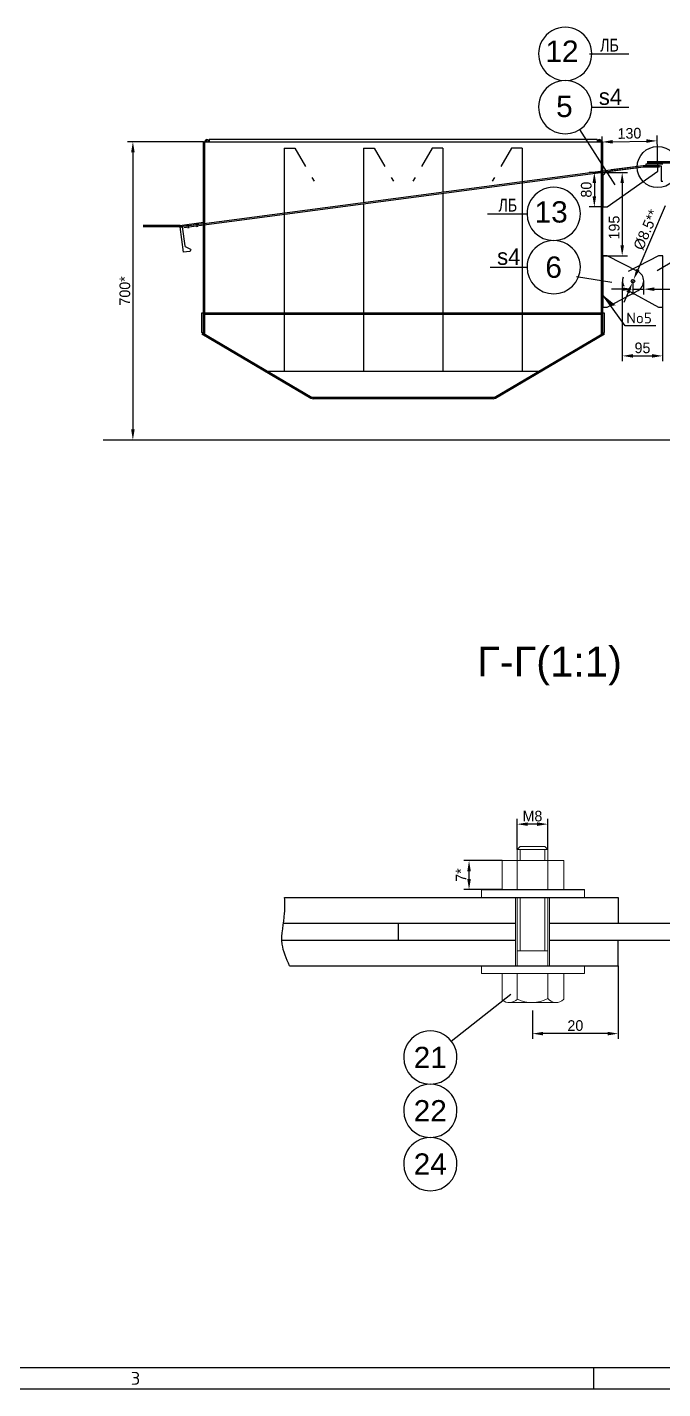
# Model space of a CAD drawing. Header units: millimetres. Extents: x -79737 to -71327, y -35924 to -29984.
# Drawn here: x -76865 to -75375, y -35924 to -32730 of the extents above; entities that cross this region are included whole.
import ezdxf
from ezdxf.enums import TextEntityAlignment as Align
from ezdxf.lldxf.tags import DXFTag

# ---------------------------------------------------------------- set-up
doc = ezdxf.new("R2010")
doc.units = ezdxf.units.MM
doc.layers.add('pen_7', color=1, linetype='Continuous')
doc.styles.add('2_5', font='txt.shx', dxfattribs={"height": 2.5})
doc.styles.add('3', font='txt.shx', dxfattribs={"height": 3})
doc.styles.add('style5', font='arial.ttf', dxfattribs={"height": 3})
tags = doc.linetypes.add('DASH1', pattern=[75, 50, -25]).pattern_tags.tags
tags[6:7] = [DXFTag(74, 4), DXFTag(75, 0), DXFTag(340, '0'), DXFTag(46, 1.0), DXFTag(50, 0.0), DXFTag(44, 0.0), DXFTag(45, 0.0)]
tags[4:5] = [DXFTag(74, 4), DXFTag(75, 0), DXFTag(340, '0'), DXFTag(46, 1.0), DXFTag(50, 0.0), DXFTag(44, 0.0), DXFTag(45, 0.0)]
tags = doc.linetypes.add('DASH5', pattern=[90, 40, -20, 10, -20]).pattern_tags.tags
tags[10:11] = [DXFTag(74, 4), DXFTag(75, 0), DXFTag(340, '0'), DXFTag(46, 1.0), DXFTag(50, 0.0), DXFTag(44, 0.0), DXFTag(45, 0.0)]
tags[8:9] = [DXFTag(74, 4), DXFTag(75, 0), DXFTag(340, '0'), DXFTag(46, 1.0), DXFTag(50, 0.0), DXFTag(44, 0.0), DXFTag(45, 0.0)]
tags[6:7] = [DXFTag(74, 4), DXFTag(75, 0), DXFTag(340, '0'), DXFTag(46, 1.0), DXFTag(50, 0.0), DXFTag(44, 0.0), DXFTag(45, 0.0)]
tags[4:5] = [DXFTag(74, 4), DXFTag(75, 0), DXFTag(340, '0'), DXFTag(46, 1.0), DXFTag(50, 0.0), DXFTag(44, 0.0), DXFTag(45, 0.0)]
doc.dimstyles.new('ISO-10', dxfattribs={"dimscale": 10, "dimtxt": 2.5, "dimasz": 2.5, "dimexe": 1.25, "dimexo": 0, "dimtad": 1, "dimdec": 0, "dimtxsty": 'Standard', "dimcen": 2.5, "dimclrd": 7, "dimclre": 7, "dimclrt": 4, "dimadec": 0, "dimazin": 0, "dimtfac": 1, "dimtdec": 0, "dimtmove": 0, "dimatfit": 3, "dimfxl": 1, "dimarcsym": 0})
doc.dimstyles.new('ISO-10(1)', dxfattribs={"dimscale": 10, "dimtxt": 2.5, "dimasz": 2.5, "dimexe": 1.25, "dimexo": 0, "dimtad": 1, "dimdec": 0, "dimlfac": 0.1, "dimtxsty": 'Standard', "dimcen": 2.5, "dimclrd": 7, "dimclre": 7, "dimclrt": 4, "dimadec": 0, "dimazin": 0, "dimtfac": 1, "dimtdec": 0, "dimtmove": 0, "dimatfit": 3, "dimfxl": 1, "dimarcsym": 0})
doc.dimstyles.get("Standard").update_dxf_attribs({"dimtxt": 0.18, "dimasz": 0.18, "dimexe": 0.18, "dimexo": 0.0625, "dimgap": 0.09, "dimtad": 0, "dimtih": 1, "dimtoh": 1, "dimdec": 4, "dimzin": 0, "dimdsep": 46, "dimtxsty": 'Standard', "dimcen": 0.09, "dimadec": 0, "dimazin": 0, "dimtfac": 1, "dimtdec": 4, "dimtofl": 0, "dimtmove": 0, "dimatfit": 3, "dimfxl": 1, "dimtolj": 1, "dimtzin": 0, "dimarcsym": 0})

# ---------------------------------------------------------------- blocks, each defined once
blk = doc.blocks.new('*D111')
at = {"color": 7, "lineweight": -2}
for p, q in [((-75478.9, -34931.5), (-75478.9, -35103.3)), ((-75680.2, -35036.4), (-75680.2, -35103.3)), ((-75503.9, -35090.8), (-75655.2, -35090.8))]:
    blk.add_line(p, q, dxfattribs=at)
at = {"color": 7}
for points in [[(-75655.2, -35086.6), (-75655.2, -35094.9), (-75680.2, -35090.8)], [(-75503.9, -35086.6), (-75503.9, -35094.9), (-75478.9, -35090.8)]]:
    blk.add_solid(points, dxfattribs=at)
at = {"layer": 'Defpoints', "color": 0}
for p in [(-75478.9, -34931.5), (-75680.2, -35036.4), (-75680.2, -35090.8)]:
    blk.add_point(p, dxfattribs=at)
at = {"color": 4, "insert": (-75579.6, -35072), "char_height": 25, "attachment_point": 5}
blk.add_mtext('20', dxfattribs=at)
blk = doc.blocks.new('*D168')
at = {"color": 7, "lineweight": -2}
for p, q in [((-75716.3, -34658.8), (-75716.3, -34587)), ((-75669.2, -34599.5), (-75691.3, -34599.5)), ((-75644.2, -34658.8), (-75644.2, -34587))]:
    blk.add_line(p, q, dxfattribs=at)
at = {"color": 7}
for points in [[(-75691.3, -34595.3), (-75691.3, -34603.6), (-75716.3, -34599.5)], [(-75669.2, -34595.3), (-75669.2, -34603.6), (-75644.2, -34599.5)]]:
    blk.add_solid(points, dxfattribs=at)
at = {"layer": 'Defpoints', "color": 0}
for p in [(-75716.3, -34599.5), (-75716.3, -34658.8), (-75644.2, -34658.8)]:
    blk.add_point(p, dxfattribs=at)
at = {"color": 4, "insert": (-75680.2, -34580.7), "char_height": 25, "attachment_point": 5}
blk.add_mtext('M8', dxfattribs=at)
blk = doc.blocks.new('*D170')
at = {"color": 7, "lineweight": -2}
for p, q in [((-75369.1, -33149.6), (-75433, -33299)), ((-75446.2, -33329.8), (-75442.9, -33322)), ((-75456, -33352.8), (-75465.9, -33375.8))]:
    blk.add_line(p, q, dxfattribs=at)
at = {"color": 7}
for points in [[(-75436.9, -33297.4), (-75429.2, -33300.6), (-75442.9, -33322)], [(-75459.9, -33351.1), (-75452.2, -33354.4), (-75446.2, -33329.8)]]:
    blk.add_solid(points, dxfattribs=at)
at = {"layer": 'Defpoints', "color": 0}
for p in [(-75446.2, -33329.8), (-75442.9, -33322)]:
    blk.add_point(p, dxfattribs=at)
at = {"color": 4, "insert": (-75413.4, -33205.4), "char_height": 25, "attachment_point": 5, "rotation": 66.8465}
blk.add_mtext('%%c8.5**', dxfattribs=at)
blk = doc.blocks.new('*D173')
at = {"color": 7, "lineweight": -2}
for p, q in [((-75515.4, -33070.9), (-75457.3, -33070.9)), ((-75469.8, -33095.9), (-75469.8, -33241.8)), ((-75515.4, -33266.8), (-75457.3, -33266.8))]:
    blk.add_line(p, q, dxfattribs=at)
at = {"color": 7}
for points in [[(-75473.9, -33095.9), (-75465.6, -33095.9), (-75469.8, -33070.9)], [(-75473.9, -33241.8), (-75465.6, -33241.8), (-75469.8, -33266.8)]]:
    blk.add_solid(points, dxfattribs=at)
at = {"layer": 'Defpoints', "color": 0}
for p in [(-75515.4, -33070.9), (-75515.4, -33266.8), (-75469.8, -33266.8)]:
    blk.add_point(p, dxfattribs=at)
at = {"color": 4, "insert": (-75488.5, -33200.2), "char_height": 25, "attachment_point": 5, "rotation": 90}
blk.add_mtext('195', dxfattribs=at)
blk = doc.blocks.new('*D114')
at = {"color": 7, "lineweight": -2}
for p, q in [((-75751, -34685), (-75841.4, -34685)), ((-75828.9, -34727.9), (-75828.9, -34710)), ((-75751, -34752.9), (-75841.4, -34752.9))]:
    blk.add_line(p, q, dxfattribs=at)
at = {"color": 7}
for points in [[(-75833.1, -34710), (-75824.7, -34710), (-75828.9, -34685)], [(-75833.1, -34727.9), (-75824.7, -34727.9), (-75828.9, -34752.9)]]:
    blk.add_solid(points, dxfattribs=at)
at = {"layer": 'Defpoints', "color": 0}
for p in [(-75828.9, -34685), (-75751, -34685), (-75751, -34752.9)]:
    blk.add_point(p, dxfattribs=at)
at = {"color": 4, "insert": (-75847.6, -34718.9), "char_height": 25, "attachment_point": 5, "rotation": 90}
blk.add_mtext('7*', dxfattribs=at)
blk = doc.blocks.new('*D117')
at = {"color": 7, "lineweight": -2}
for p, q in [((-75444.5, -33325.9), (-75444.5, -33357.2)), ((-75419.5, -33325.9), (-75419.5, -33357.2)), ((-75469.5, -33344.7), (-75494.5, -33344.7)), ((-75444.5, -33344.7), (-75419.5, -33344.7)), ((-75394.5, -33344.7), (-75265.3, -33344.7))]:
    blk.add_line(p, q, dxfattribs=at)
at = {"color": 7}
for points in [[(-75469.5, -33340.5), (-75469.5, -33348.8), (-75444.5, -33344.7)], [(-75394.5, -33340.5), (-75394.5, -33348.8), (-75419.5, -33344.7)]]:
    blk.add_solid(points, dxfattribs=at)
at = {"layer": 'Defpoints', "color": 0}
for p in [(-75444.5, -33325.9), (-75419.5, -33325.9), (-75419.5, -33344.7)]:
    blk.add_point(p, dxfattribs=at)
at = {"color": 4, "insert": (-75317.4, -33325.9), "char_height": 25, "attachment_point": 5}
blk.add_mtext('25**', dxfattribs=at)
blk = doc.blocks.new('*D191')
at = {"color": 7, "lineweight": -2}
for p, q in [((-76451.4, -32998.8), (-76629.7, -32998.8)), ((-76617.2, -33023.8), (-76617.2, -33673.8)), ((-76422.2, -33698.8), (-76629.7, -33698.8))]:
    blk.add_line(p, q, dxfattribs=at)
at = {"color": 7}
for points in [[(-76621.3, -33023.8), (-76613, -33023.8), (-76617.2, -32998.8)], [(-76621.3, -33673.8), (-76613, -33673.8), (-76617.2, -33698.8)]]:
    blk.add_solid(points, dxfattribs=at)
at = {"layer": 'Defpoints', "color": 0}
for p in [(-76451.4, -32998.8), (-76617.2, -33698.8), (-76422.2, -33698.8)]:
    blk.add_point(p, dxfattribs=at)
at = {"color": 4, "insert": (-76635.9, -33348.8), "char_height": 25, "attachment_point": 5, "rotation": 90}
blk.add_mtext('700*', dxfattribs=at)
blk = doc.blocks.new('*D162')
at = {"color": 7, "lineweight": -2}
for p, q in [((-75469.6, -33327.6), (-75469.6, -33513.7)), ((-75374.9, -33327.6), (-75374.9, -33513.7)), ((-75444.6, -33501.2), (-75399.9, -33501.2))]:
    blk.add_line(p, q, dxfattribs=at)
at = {"color": 7}
for points in [[(-75444.6, -33497), (-75444.6, -33505.4), (-75469.6, -33501.2)], [(-75399.9, -33497), (-75399.9, -33505.4), (-75374.9, -33501.2)]]:
    blk.add_solid(points, dxfattribs=at)
at = {"layer": 'Defpoints', "color": 0}
for p in [(-75469.6, -33327.6), (-75374.9, -33327.6), (-75374.9, -33501.2)]:
    blk.add_point(p, dxfattribs=at)
at = {"color": 4, "insert": (-75422.2, -33482.5), "char_height": 25, "attachment_point": 5}
blk.add_mtext('95', dxfattribs=at)
blk = doc.blocks.new('*D192')
at = {"color": 7, "lineweight": -2}
for p, q in [((-75515.4, -33070.9), (-75547.6, -33070.9)), ((-75535.1, -33095.9), (-75535.1, -33126.8)), ((-75515.4, -33151.8), (-75547.6, -33151.8))]:
    blk.add_line(p, q, dxfattribs=at)
at = {"color": 7}
for points in [[(-75539.3, -33095.9), (-75530.9, -33095.9), (-75535.1, -33070.9)], [(-75539.3, -33126.8), (-75530.9, -33126.8), (-75535.1, -33151.8)]]:
    blk.add_solid(points, dxfattribs=at)
at = {"layer": 'Defpoints', "color": 0}
for p in [(-75515.4, -33070.9), (-75535.1, -33151.8), (-75515.4, -33151.8)]:
    blk.add_point(p, dxfattribs=at)
at = {"color": 4, "insert": (-75553.9, -33111.3), "char_height": 25, "attachment_point": 5, "rotation": 90}
blk.add_mtext('80', dxfattribs=at)
blk = doc.blocks.new('*D193')
at = {"color": 7, "lineweight": -2}
for p, q in [((-75515.4, -33070.9), (-75517.1, -32987)), ((-75386.4, -33068.2), (-75388.1, -32984.3)), ((-75491.9, -32999), (-75412.9, -32997.3))]:
    blk.add_line(p, q, dxfattribs=at)
at = {"color": 7}
for points in [[(-75492, -32994.8), (-75491.8, -33003.2), (-75516.9, -32999.5)], [(-75413, -32993.2), (-75412.8, -33001.5), (-75387.9, -32996.8)]]:
    blk.add_solid(points, dxfattribs=at)
at = {"layer": 'Defpoints', "color": 0}
for p in [(-75387.9, -32996.8), (-75515.4, -33070.9), (-75386.4, -33068.2)]:
    blk.add_point(p, dxfattribs=at)
at = {"color": 4, "insert": (-75452.8, -32979.4), "char_height": 25, "attachment_point": 5, "rotation": 1.1881}
blk.add_mtext('130', dxfattribs=at)

msp = doc.modelspace()

# ---------------------------------------------------------------- hatches: boundary and pattern name
at = {"linetype": 'Continuous'}
for points in [[(-76443.4, -32993.8), (-76445.3, -32994.2), (-76446.9, -32995.3), (-76448, -32996.9), (-76448.4, -32998.8), (-76443.4, -32998.8)], [(-75523.4, -32993.8), (-75525.3, -32994.2), (-75526.9, -32995.3), (-75528, -32996.9), (-75528.4, -32998.8), (-75523.4, -32998.8)]]:
    msp.add_hatch(color=0, dxfattribs=at).paths.add_polyline_path(points)

# ---------------------------------------------------------------- linework, layer by layer
at = {"color": 0}
for p, q in [((-75546.7, -32792.9), (-75454.3, -32792.9)), ((-75541, -32917.9), (-75454.3, -32917.9)), ((-75569.8, -32970.5), (-75487.3, -33099.7)), ((-75387.7, -33300.7), (-75060.9, -33108.8)), ((-75785.3, -33168.1), (-75692.9, -33168.1)), ((-76490.9, -33193.9), (-76487.7, -33195.4)), ((-76485.1, -33200.9), (-76488.7, -33201.4)), ((-76487.7, -33195.4), (-76485.8, -33193.2)), ((-76487.7, -33195.4), (-76487, -33201.2)), ((-76470.5, -33191), (-76467.4, -33192.5)), ((-76464.8, -33198.1), (-76468.3, -33198.6)), ((-76467.4, -33192.5), (-76465.4, -33190.4)), ((-76467.4, -33192.5), (-76466.6, -33198.3)), ((-75779.6, -33293.1), (-75692.9, -33293.1)), ((-75494.3, -33329), (-75577.3, -33315.6)), ((-75799.9, -34752.9), (-75558, -34752.9)), ((-75799.9, -34931.5), (-75558, -34931.5)), ((-75870.7, -35108.2), (-75731.3, -34998.2)), ((-79537.2, -35873.7), (-71377.2, -35873.7)), ((-75537.2, -35873.7), (-75537.2, -35923.7)), ((-79737.2, -35923.7), (-71327.2, -35923.7))]:
    msp.add_line(p, q, dxfattribs=at)
at = {"color": 0, "linetype": 'Continuous'}
for p, q in [((-76451.4, -33448.8), (-76451.4, -32998.8)), ((-76451.4, -32998.8), (-75515.4, -32998.8)), ((-76450.4, -32998.8), (-76436.4, -32998.8)), ((-76450.4, -32998.8), (-76436.4, -32998.8)), ((-76448.4, -33450.6), (-76448.4, -32998.8)), ((-76438.4, -32993.8), (-76438.4, -32998.8)), ((-75528.4, -32993.8), (-76438.4, -32993.8)), ((-75530.4, -32998.8), (-75516.4, -32998.8)), ((-75530.4, -32998.8), (-75516.4, -32998.8)), ((-75528.4, -32993.8), (-75528.4, -32998.8)), ((-75518.4, -33450.6), (-75518.4, -32998.8)), ((-75518.4, -33450.6), (-75518.4, -32998.8)), ((-75515.4, -33448.8), (-75515.4, -32998.8)), ((-75414.4, -33051.2), (-75414.4, -33055.2)), ((-75374.4, -33051.2), (-75414.4, -33051.2)), ((-75420.4, -33055.3), (-76497.9, -33197.8)), ((-75420, -33058.3), (-76497.5, -33200.8)), ((-76197.4, -33083.1), (-76192.4, -33091.7)), ((-76011.4, -33083.1), (-76006.4, -33091.7)), ((-75955.4, -33083.1), (-75960.4, -33091.7)), ((-75769.4, -33083.1), (-75774.4, -33091.7)), ((-75420.2, -33058.3), (-75510.4, -33070.2)), ((-75420.4, -33055.3), (-75495.4, -33065.2)), ((-75420, -33058.3), (-75495, -33068.2)), ((-75382.4, -33055.3), (-75420.4, -33055.3)), ((-75382.4, -33055.3), (-75420.4, -33055.3)), ((-75382.4, -33058.3), (-75420.4, -33058.3)), ((-75382.4, -33058.3), (-75420.4, -33058.3)), ((-75414.4, -33055.2), (-75378.4, -33055.2)), ((-75378.4, -33055.2), (-75378.4, -33091.2)), ((-75378.4, -33091.2), (-75374.4, -33091.2)), ((-76506.4, -33195.7), (-76593.4, -33195.7)), ((-76506.4, -33198.7), (-76593.4, -33198.7)), ((-76451.8, -33188.7), (-76506.8, -33196)), ((-76451.4, -33191.7), (-76506.4, -33198.9)), ((-75384.4, -33266.8), (-75455.5, -33303.3)), ((-75505.4, -33386.8), (-75432.6, -33347.5)), ((-75511.1, -33400.9), (-76456.4, -33400.9)), ((-76456.4, -33400.9), (-76456.4, -33445.9)), ((-75511.1, -33446.3), (-75511.1, -33400.9)), ((-75391.2, -33431), (-75462.5, -33431)), ((-76456.4, -33445.9), (-76196.4, -33598.8)), ((-76455.7, -33449.7), (-76199.6, -33600.4)), ((-75770.4, -33598.8), (-75511.1, -33446.3)), ((-75767.2, -33600.4), (-75511.1, -33449.7)), ((-75770.4, -33598.8), (-76196.4, -33598.8)), ((-75772.3, -33601.8), (-76194.5, -33601.8)), ((-74997.8, -33698.8), (-76686.6, -33698.8)), ((-76261.3, -34771.5), (-75478.9, -34771.5)), ((-75478.9, -34771.5), (-75478.9, -34831.5)), ((-76264, -34831.5), (-75720, -34831.5)), ((-75994.1, -34871.5), (-75994.1, -34831.5)), ((-75930.1, -34831.5), (-75720, -34831.5)), ((-75640.5, -34831.5), (-75452.3, -34831.5)), ((-75640.5, -34831.5), (-75478.9, -34831.5)), ((-75452.3, -34831.5), (-75152.2, -34831.5)), ((-76267.6, -34871.5), (-75720, -34871.5)), ((-75930.1, -34871.5), (-75720, -34871.5)), ((-75640.5, -34871.5), (-75478.9, -34871.5)), ((-75640.5, -34871.5), (-75452.3, -34871.5)), ((-75478.9, -34931.5), (-75478.9, -34871.5)), ((-75452.3, -34871.5), (-75152.2, -34871.5)), ((-76249.8, -34931.5), (-75478.9, -34931.5))]:
    msp.add_line(p, q, dxfattribs=at)
at = {"color": 0, "linetype": 'DASH1'}
for p, q in [((-76262.4, -33013.8), (-76262.4, -33537.8)), ((-76076.4, -33013.8), (-76076.4, -33142.1)), ((-75890.4, -33013.8), (-75890.4, -33117.5)), ((-75704.4, -33013.8), (-75704.4, -33537.8)), ((-76076.4, -33145.1), (-76076.4, -33537.8)), ((-75890.4, -33120.5), (-75890.4, -33537.8)), ((-75518.4, -33404.5), (-76448.4, -33404.5)), ((-75666.7, -33537.8), (-76300.1, -33537.8))]:
    msp.add_line(p, q, dxfattribs=at)
at = {"color": 0, "linetype": 'DASH5'}
for p, q in [((-75321.4, -33045.8), (-75411.4, -33045.8)), ((-75321.4, -33048.8), (-75411.4, -33048.8))]:
    msp.add_line(p, q, dxfattribs=at)
at = {"color": 0, "linetype": 'Continuous', "ltscale": 5}
msp.add_line((-75462.5, -33431), (-75515.4, -33358), dxfattribs=at)
at = {"color": 0, "lineweight": 18}
for p, q in [((-75709.1, -34652), (-75716.3, -34658.8)), ((-75716.3, -34752.9), (-75716.3, -34658.8)), ((-75644.2, -34658.8), (-75716.3, -34658.8)), ((-75651.4, -34652), (-75709.1, -34652)), ((-75651.4, -34652), (-75709.1, -34652)), ((-75709.1, -34685), (-75709.1, -34658.8)), ((-75644.2, -34658.8), (-75651.4, -34652)), ((-75651.4, -34685), (-75651.4, -34658.8)), ((-75644.2, -34752.9), (-75644.2, -34658.8)), ((-75720, -34930.9), (-75720, -34771.5)), ((-75716.3, -34931.5), (-75716.3, -34771.5)), ((-75709.1, -34896.2), (-75709.1, -34771.5)), ((-75651.4, -34896.2), (-75651.4, -34771.5)), ((-75644.2, -34931.5), (-75644.2, -34771.5)), ((-75640.5, -34930.9), (-75640.5, -34771.5)), ((-75643.9, -34896.2), (-75716.3, -34896.2)), ((-75716.3, -35010.2), (-75716.3, -34950.1)), ((-75644.2, -35007.8), (-75644.2, -34950.1))]:
    msp.add_line(p, q, dxfattribs=at)
msp.add_lwpolyline([(-75751, -34685), (-75751, -34752.9), (-75606.9, -34752.9), (-75606.9, -34685)], close=True, dxfattribs=at)
for points in [[(-75644.2, -34771.5), (-75799.9, -34771.5), (-75799.9, -34752.9), (-75644.2, -34752.9)], [(-75716.3, -34771.5), (-75558, -34771.5), (-75558, -34752.9), (-75716.3, -34752.9)], [(-75644.2, -34950.1), (-75799.9, -34950.1), (-75799.9, -34931.5), (-75644.2, -34931.5)], [(-75716.3, -34950.1), (-75558, -34950.1), (-75558, -34931.5), (-75716.3, -34931.5)], [(-75606.9, -35010.4), (-75606.9, -34950.1), (-75751, -34950.1), (-75751, -35012.4)], [(-75734.9, -35017.8), (-75624.3, -35017.8)]]:
    msp.add_lwpolyline(points, dxfattribs=at)
at = {"color": 0, "linetype": 'Continuous'}
for points in [[(-76443.4, -32993.8, 0), (-76445.3, -32994.2, 0), (-76446.9, -32995.3, 0), (-76448, -32996.9, 0), (-76448.4, -32998.8, 0)], [(-76448.4, -33450.6, 0), (-76448.4, -32998.8, 0), (-76438.4, -32998.8, 0)], [(-76438.4, -32998.8, 0), (-76438.8, -32996.9, 0), (-76439.9, -32995.3, 0), (-76441.5, -32994.2, 0), (-76443.4, -32993.8, 0)], [(-76262.4, -33013.8, 0), (-76237.4, -33013.8, 0), (-76212.4, -33057.1, 0)], [(-76076.4, -33013.8, 0), (-76051.4, -33013.8, 0), (-76026.4, -33057.1, 0)], [(-75890.4, -33013.8, 0), (-75915.4, -33013.8, 0), (-75940.4, -33057.1, 0)], [(-75704.4, -33013.8, 0), (-75729.4, -33013.8, 0), (-75754.4, -33057.1, 0)], [(-75523.4, -32993.8, 0), (-75525.3, -32994.2, 0), (-75526.9, -32995.3, 0), (-75528, -32996.9, 0), (-75528.4, -32998.8, 0)], [(-75528.4, -32998.8, 0), (-75518.4, -32998.8, 0), (-75518.4, -33450.6, 0)], [(-75518.4, -32998.8, 0), (-75518.8, -32996.9, 0), (-75519.9, -32995.3, 0), (-75521.5, -32994.2, 0), (-75523.4, -32993.8, 0)], [(-75515.4, -33075.9, 0), (-75515.4, -33151.8, 0), (-75505.4, -33151.8, 0), (-75386.4, -33068.2, 0), (-75386.4, -33058.2, 0), (-75419, -33058.2, 0)], [(-76506.4, -33198.8, 0), (-76501.4, -33198.2, 0), (-76495.5, -33243, 0), (-76494.8, -33244.7, 0), (-76493.4, -33245.8, 0), (-76483.8, -33249.8, 0), (-76482.3, -33250.9, 0), (-76481.6, -33252.6, 0), (-76481.9, -33254.4, 0), (-76483, -33255.8, 0), (-76484.7, -33256.5, 0), (-76498.5, -33258.3, 0), (-76506.4, -33198.8, 0)], [(-75433.2, -33303.2, 0), (-75505.4, -33266.8, 0), (-75515.4, -33266.8, 0), (-75515.4, -33386.8, 0), (-75505.4, -33386.8, 0)], [(-75456.1, -33347.5, 0), (-75384.4, -33386.8, 0), (-75374.4, -33386.8, 0), (-75374.4, -33266.8, 0), (-75384.4, -33266.8, 0)]]:
    msp.add_polyline3d(points, dxfattribs=at)
at = {"color": 0}
msp.add_circle((-75386.4, -33058.3), 48.3, dxfattribs=at)
at = {"color": 0, "linetype": 'Continuous'}
msp.add_circle((-75444.5, -33325.9), 4.25, dxfattribs=at)
for centre, radius, start, end in [((-75603.5, -32792.9), 62.5, 359.9999, 180), ((-75603.5, -32792.9), 62.5, 180, 359.9999), ((-75603.5, -32917.9), 62.5, 359.9999, 180), ((-75603.5, -32917.9), 62.5, 180, 359.9999), ((-75515.4, -33070.9), 5, 270, 318.7683), ((-75515.4, -33070.9), 5, 318.7683, 7.5362), ((-75630.4, -33168.1), 62.5, 359.9999, 180), ((-75630.4, -33168.1), 62.5, 359.9999, 180), ((-75630.4, -33168.1), 62.5, 180, 359.9999), ((-75630.4, -33168.1), 62.5, 180, 359.9999), ((-75630.4, -33293.1), 62.5, 359.9999, 180), ((-75630.4, -33293.1), 62.5, 180, 359.9999), ((-75630.4, -33293.1), 62.5, 180, 359.9999), ((-75444.4, -33325.5), 25, 0.7832, 63.236), ((-75444.1, -33325.5), 25, 159.4899, 208.5637), ((-75444.4, -33325.5), 25, 298.3304, 0.7832), ((-75919.7, -35146.9), 62.5, 359.9999, 180), ((-75919.7, -35146.9), 62.5, 180, 359.9999), ((-75919.7, -35271.9), 62.5, 359.9999, 180), ((-75919.7, -35271.9), 62.5, 180, 359.9999), ((-75919.7, -35396.9), 62.5, 359.9999, 180), ((-75919.7, -35396.9), 62.5, 180, 359.9999)]:
    msp.add_arc(centre, radius, start, end, dxfattribs=at)
at = {"color": 0}
for centre, start, end in [((-76194.5, -33591.8), 239.5345, 270), ((-75772.3, -33591.8), 270, 300.4655)]:
    msp.add_arc(centre, 10, start, end, dxfattribs=at)
at = {"color": 0, "lineweight": 18}
for centre, radius, start, end in [((-75734.8, -34990.5), 27.3, 233.4326, 314.5402), ((-75681.4, -34939.5), 78.3, 244.03, 298.3258), ((-75624.8, -34992.8), 24.9, 218.7492, 315.2214)]:
    msp.add_arc(centre, radius, start, end, dxfattribs=at)
at = {"color": 0}
msp.add_spline([(-76249.8, -34931.5), (-76267, -34880.8), (-76261.3, -34808.6), (-76261.3, -34771.5)], degree=3, dxfattribs=at)
at = {"color": 0, "linetype": 'ByBlock'}
msp.add_solid([(-75496.5, -33384.4), (-75485.3, -33382.3), (-75515.4, -33358)], dxfattribs=at)
at = {"color": 0, "linetype": 'Continuous'}
for points, invisible_edges in [([(-76443.4, -32998.8), (-76448.4, -32998.8), (-76448, -32996.9), (-76443.4, -32998.8)], 12), ([(-76443.4, -32998.8), (-76446.9, -32995.3), (-76445.3, -32994.2), (-76443.4, -32998.8)], 13), ([(-76443.4, -32998.8), (-76445.3, -32994.2), (-76443.4, -32993.8), (-76443.4, -32998.8)], 9), ([(-75523.4, -32998.8), (-75528.4, -32998.8), (-75528, -32996.9), (-75523.4, -32998.8)], 12), ([(-75523.4, -32998.8), (-75526.9, -32995.3), (-75525.3, -32994.2), (-75523.4, -32998.8)], 13), ([(-75523.4, -32998.8), (-75525.3, -32994.2), (-75523.4, -32993.8), (-75523.4, -32998.8)], 9)]:
    msp.add_3dface(points, dxfattribs=dict(at, invisible_edges=invisible_edges))
at = {"layer": 'pen_7', "color": 0, "linetype": 'Continuous'}
msp.add_arc((-75630.4, -33293.1), 62.5, 359.9999, 180, dxfattribs=at)

# ---------------------------------------------------------------- texts
at = {"color": 7, "style": 'style5', "width": 0.8}
for p in [(-75499.5, -32772.4), (-75738, -33147.7)]:
    msp.add_text('ЛБ', height=30, dxfattribs=at).set_placement(p, align=Align.MIDDLE_CENTER)
at = {"color": 0}
for s, height, style, p in [('No5', 25, '2_5', (-75460.2, -33432.3)), ('Г-Г(1:1)', 70, 'style5', (-75809.9, -34274.2)), ('3', 30, '3', (-76622, -35923.3))]:
    msp.add_text(s, height=height, dxfattribs=dict(at, style=style)).set_placement(p, align=Align.BOTTOM_LEFT)
at = {"color": 7, "char_height": 3, "attachment_point": 1, "style": 'style5'}
for insert in [(-75524.6, -32874.1), (-75763.1, -33249.3)]:
    msp.add_mtext('{\\H12.8x;\\W0.965;s4}', dxfattribs=dict(at, insert=insert))
at = {"layer": 'pen_7', "color": 5, "linetype": 'Continuous', "style": 'style5'}
for s, p in [('12', (-75611, -32786.6)), ('5', (-75605.3, -32916)), ('13', (-75636.3, -33163.5)), ('6', (-75630.6, -33293)), ('21', (-75919.9, -35146.7)), ('22', (-75919.9, -35271.7)), ('24', (-75919.9, -35396.7))]:
    msp.add_text(s, height=50, dxfattribs=at).set_placement(p, align=Align.MIDDLE_CENTER)

# ---------------------------------------------------------------- dimensions: what is measured, and where the dimension line sits
at = {"color": 0}
dim = msp.add_aligned_dim(p1=(-75515.4, -33070.9), p2=(-75386.4, -33068.2), distance=71.4, text='130', dimstyle='Standard', override={"dimscale": 10, "dimtxt": 2.5, "dimasz": 2.5, "dimexe": 1.25, "dimexo": 0, "dimgap": 0.625, "dimtad": 1, "dimtih": 0, "dimtoh": 0, "dimdec": 0, "dimzin": 8, "dimdsep": 44, "dimcen": 2.5, "dimclrd": 7, "dimclre": 7, "dimclrt": 4, "dimtdec": 0, "dimtofl": 1, "dimtolj": 0, "dimtzin": 8}, dxfattribs=at)
dim.commit()
dim.dimension.update_dxf_attribs({"geometry": '*D193', "text_midpoint": (-75452.8, -32979.4)})
for base, p1, p2, angle, text, dimstyle, picture, middle in [((-76617.2, -33698.8), (-76451.4, -32998.8), (-76422.2, -33698.8), 90, '<>*', 'ISO-10', '*D191', (-76635.9, -33348.8)), ((-75716.3, -34599.5), (-75644.2, -34658.8), (-75716.3, -34658.8), 180, 'M8', 'ISO-10(1)', '*D168', (-75680.2, -34580.7)), ((-75828.9, -34685), (-75751, -34752.9), (-75751, -34685), 90, '<>*', 'ISO-10(1)', '*D114', (-75847.6, -34718.9))]:
    dim = msp.add_linear_dim(base=base, p1=p1, p2=p2, angle=angle, text=text, dimstyle=dimstyle, dxfattribs=at)
    dim.commit()
    dim.dimension.update_dxf_attribs({"geometry": picture, "text_midpoint": middle})
dim = msp.add_linear_dim(base=(-75535.1, -33151.8), p1=(-75515.4, -33070.9), p2=(-75515.4, -33151.8), angle=90, text='80', dimstyle='Standard', override={"dimscale": 10, "dimtxt": 2.5, "dimasz": 2.5, "dimexe": 1.25, "dimexo": 0, "dimgap": 0.625, "dimtad": 1, "dimtih": 0, "dimtoh": 0, "dimdec": 0, "dimzin": 8, "dimdsep": 44, "dimcen": 2.5, "dimclrd": 7, "dimclre": 7, "dimclrt": 4, "dimtdec": 0, "dimtofl": 1, "dimtolj": 0, "dimtzin": 8}, dxfattribs=at)
dim.commit()
dim.dimension.update_dxf_attribs({"geometry": '*D192', "text_midpoint": (-75553.9, -33111.3)})
dim = msp.add_linear_dim(base=(-75469.8, -33266.8), p1=(-75515.4, -33070.9), p2=(-75515.4, -33266.8), angle=90, text='195', dimstyle='ISO-10', override={"dimfxl": 1.25}, dxfattribs=at)
dim.commit()
dim.dimension.update_dxf_attribs({"geometry": '*D173', "text_midpoint": (-75469.8, -33200.2), "dimtype": 160})
dim = msp.add_diameter_dim_2p(p1=(-75446.2, -33329.8), p2=(-75442.9, -33322), text='%%c8.5**', dimstyle='ISO-10', dxfattribs=at)
dim.commit()
dim.dimension.update_dxf_attribs({"geometry": '*D170', "text_midpoint": (-75413.4, -33205.4)})
dim = msp.add_linear_dim(base=(-75419.5, -33344.7), p1=(-75444.5, -33325.9), p2=(-75419.5, -33325.9), text='<>**', dimstyle='ISO-10', override={"dimfxl": 1.25}, dxfattribs=at)
dim.commit()
dim.dimension.update_dxf_attribs({"geometry": '*D117', "text_midpoint": (-75317.4, -33325.9)})
dim = msp.add_linear_dim(base=(-75374.9, -33501.2), p1=(-75469.6, -33327.6), p2=(-75374.9, -33327.6), dimstyle='Standard', override={"dimscale": 10, "dimtxt": 2.5, "dimasz": 2.5, "dimexe": 1.25, "dimexo": 0, "dimgap": 0.625, "dimtad": 1, "dimtih": 0, "dimtoh": 0, "dimdec": 0, "dimzin": 8, "dimdsep": 44, "dimcen": 2.5, "dimclrd": 7, "dimclre": 7, "dimclrt": 4, "dimtdec": 0, "dimtofl": 1, "dimtolj": 0, "dimtzin": 8}, dxfattribs=at)
dim.commit()
dim.dimension.update_dxf_attribs({"geometry": '*D162', "text_midpoint": (-75422.2, -33482.5)})
dim = msp.add_linear_dim(base=(-75680.2, -35090.8), p1=(-75478.9, -34931.5), p2=(-75680.2, -35036.4), angle=180, dimstyle='ISO-10(1)', dxfattribs=at)
dim.commit()
dim.dimension.update_dxf_attribs({"geometry": '*D111', "text_midpoint": (-75579.6, -35072)})

doc.saveas('drawing.dxf')
